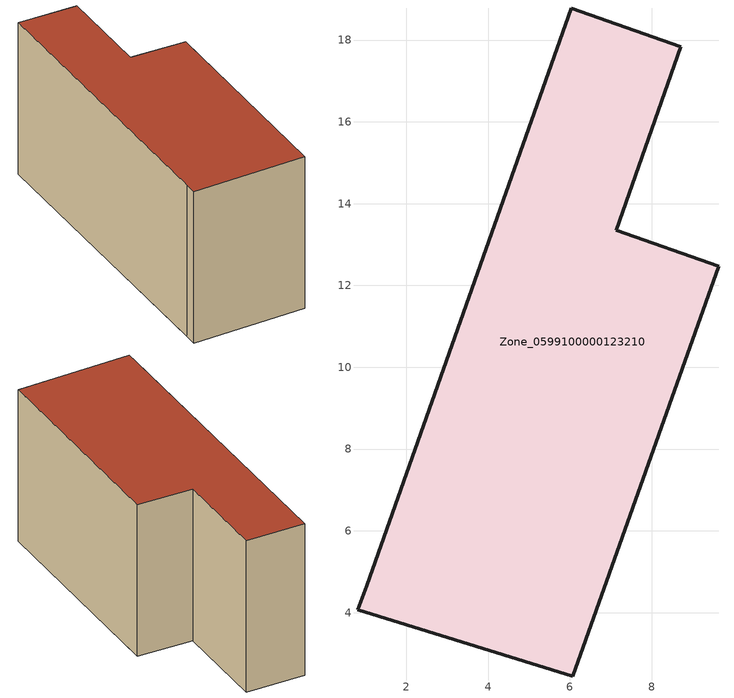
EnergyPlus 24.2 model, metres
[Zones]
Zone_0599100000123210
 floor ground (C_G): 8.72,17.84 7.13,13.35 9.64,12.46 6.08,2.45 0.82,4.07 1.04,4.66 6.04,18.78 z0.6
 wall outside (C_F): 7.13,13.35 8.72,17.84 6.04,18.78 1.04,4.66 0.82,4.07 6.08,2.45 9.64,12.46 7.13,13.35 z0.6:8.13
 roof outside (C_R): 6.08,2.45 9.64,12.46 7.13,13.35 8.72,17.84 6.04,18.78 1.04,4.66 0.82,4.07 z8.13
[BUILDING]
Pand.0599100000123210: North Axis=0; Terrain=City; Loads Convergence Tolerance Value=0.04; Temperature Convergence Tolerance Value=0.4; Solar Distribution=FullExterior; Maximum Number of Warmup Days=25; Minimum Number of Warmup Days=1
[Site:Location]
Rotterdam.The.Hague.AP_ZH_NLD Design_Conditions: Latitude=51.96; Longitude=4.45; Time Zone=1; Elevation=-4.5
[SITE:GROUNDTEMPERATURE:BUILDINGSURFACE]
18, 18, 18, 18, 18, 18, 18, 18, 18, 18, 18, 18
[MATERIAL] Thermal Absorptance=0.9; Solar Absorptance=0.7; Visible Absorptance=0.7
Name | Roughness | Thickness | Conductivity | Density | Specific Heat
G.TI.1975-1991 | MediumSmooth | 0.15 | 0.288461 | 540 | 1210
F.TI.1975-1991 | Rough | 0.3 | 0.230769 | 1920 | 840
R.TI.1975-1991 | MediumRough | 0.2 | 0.153846 | 1500 | 1000
[CONSTRUCTION]
C_G: G.TI.1975-1991
C_F: F.TI.1975-1991
C_R: R.TI.1975-1991
[ZONE]
Zone_0599100000123210: Type=1; Multiplier=1; Ceiling Height=Autocalculate; Volume=Autocalculate; Floor Area=autocalculate; Part of Total Floor Area=Yes
[ZONEINFILTRATION:DESIGNFLOWRATE]
Infil_Zone_0599100000123210: Zone or ZoneList or Space or SpaceList=Zone_0599100000123210; Schedule=AlwaysOn; Design Flow Rate Calculation Method=Flow/Area; Flow Rate per Floor Area=0.003; Constant Term Coefficient=1; Temperature Term Coefficient=0; Velocity Term Coefficient=0; Velocity Squared Term Coefficient=0
[HVACTEMPLATE:ZONE:IDEALLOADSAIRSYSTEM]
Zone_0599100000123210: Maximum Heating Supply Air Temperature=50; Minimum Cooling Supply Air Temperature=13; Maximum Heating Supply Air Humidity Ratio=0.0156; Minimum Cooling Supply Air Humidity Ratio=0.0077; Heating Limit=NoLimit; Cooling Limit=NoLimit; Dehumidification Control Type=ConstantSensibleHeatRatio; Cooling Sensible Heat Ratio=0.7; Dehumidification Setpoint=60; Humidification Control Type=None; Humidification Setpoint=30; Outdoor Air Method=None; Outdoor Air Flow Rate per Person=0.00944; Outdoor Air Flow Rate per Zone Floor Area=0; Outdoor Air Flow Rate per Zone=0; Demand Controlled Ventilation Type=None; Outdoor Air Economizer Type=NoEconomizer; Heat Recovery Type=None; Sensible Heat Recovery Effectiveness=0.7; Latent Heat Recovery Effectiveness=0.65
[ZONECONTROL:THERMOSTAT]
ThermostatControl_Zone_0599100000123210: Zone or ZoneList=Zone_0599100000123210; Control Type Schedule=DualSetpointControlType; Control 1=Thermostat_Zone_0599100000123210; Temperature Difference Between Cutout And Setpoint=0
[THERMOSTATSETPOINT:DUALSETPOINT]
Thermostat_Zone_0599100000123210: Heating Setpoint Temperature Schedule=HeatingSetpoint_Zone_0599100000123210; Cooling Setpoint Temperature Schedule=CoolingSetpoint_Zone_0599100000123210
[SCHEDULE:COMPACT]
HeatingSetpoint_Zone_0599100000123210: Through: 12/31, For: AllDays, Until: 24:00, 21
CoolingSetpoint_Zone_0599100000123210: Through: 12/31, For: AllDays, Until: 24:00, 24
DualSetpointControlType: Through: 12/31, For: AllDays, Until: 24:00, 4
AlwaysOn: Through: 12/31, For: AllDays, Until: 24:00, 1
